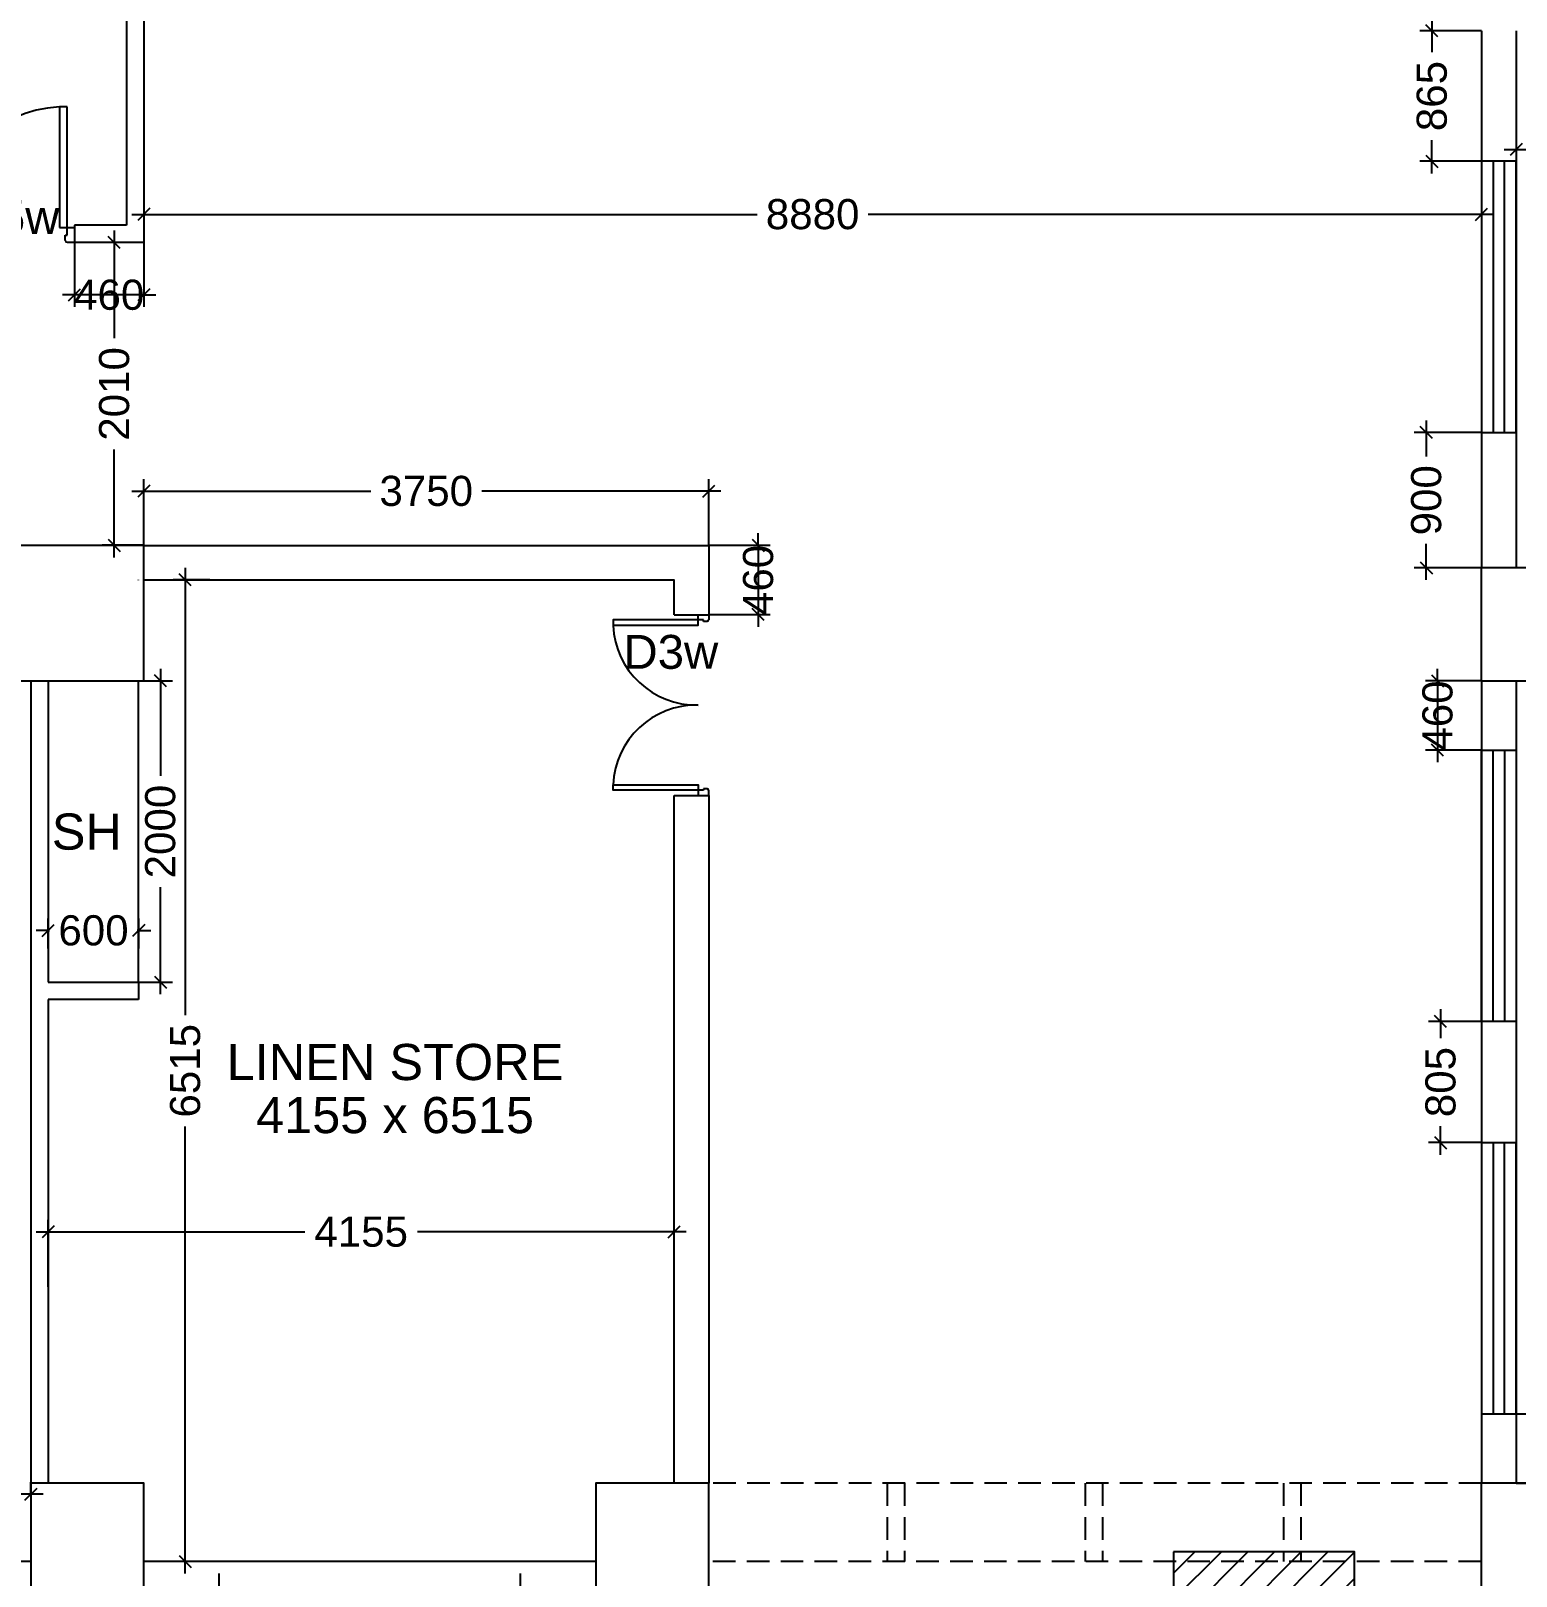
# Model space of a CAD drawing. Extents: x 6345096 to 6738923, y -6490958 to -6305885.
# Drawn here: x 6538289 to 6548149, y -6351022 to -6340765 of the extents above; entities that cross this region are included whole.
import ezdxf
from ezdxf.enums import TextEntityAlignment as Align

# ---------------------------------------------------------------- set-up
doc = ezdxf.new("R2010")
doc.units = 0
doc.header["$LTSCALE"] = 600
doc.header["$MEASUREMENT"] = 0
doc.header["$PDMODE"] = 35
doc.linetypes.add('HIDDEN', pattern=[0.375, 0.25, -0.125])
doc.layers.get('0').update_dxf_attribs({"linetype": 'CONTINUOUS'})
doc.layers.get('Defpoints').update_dxf_attribs({"linetype": 'CONTINUOUS'})
for name, color, linetype in [('DIM WARKING', 8, 'CONTINUOUS'), ('DOOR', 32, 'CONTINUOUS'), ('FURN', 32, 'CONTINUOUS'), ('HS', 251, 'CONTINUOUS'), ('joinery', 7, 'CONTINUOUS'), ('LA-column', 3, 'CONTINUOUS'), ('Room Dim', 1, 'CONTINUOUS'), ('Shleves', 7, 'CONTINUOUS'), ('TEXT', 6, 'CONTINUOUS'), ('Walls', 7, 'CONTINUOUS'), ('WIN', 151, 'CONTINUOUS'), ('Working Dim', 5, 'CONTINUOUS')]:
    doc.layers.add(name, color=color, linetype=linetype)
doc.styles.add('ari', font='arial.ttf')
doc.styles.add('ARIAL', font='arial.ttf')
doc.dimstyles.new('int. dim', dxfattribs={"dimtxt": 200, "dimasz": 80, "dimexe": 80, "dimexo": 0, "dimgap": 70, "dimtad": 0, "dimdec": 0, "dimzin": 12, "dimdsep": 46, "dimtxsty": 'ari', "dimblk": 'OBLIQUE', "dimcen": 2, "dimdle": 80, "dimclrd": 256, "dimclre": 256, "dimclrt": 6, "dimadec": 0, "dimazin": 0, "dimtfac": 1, "dimtdec": 0, "dimtix": 1, "dimtmove": 2, "dimatfit": 3, "dimfxl": 1, "dimtolj": 1, "dimtzin": 0, "dimlwd": -1, "dimlwe": -1, "dimarcsym": 0})

# ---------------------------------------------------------------- blocks, each defined once
blk = doc.blocks.new('_Oblique')
at = {"color": 0, "linetype": 'ByBlock', "lineweight": -2}
blk.add_line((-0.5, -0.5), (0.5, 0.5), dxfattribs=at)
blk = doc.blocks.new('*D471')
at = {"layer": 'Defpoints', "color": 0, "transparency": 16777216}
for p in [(6547919, -6340765, 5), (6547590, -6341631), (6547919, -6341631, 5)]:
    blk.add_point(p, dxfattribs=at)
at = {"layer": 'Working Dim', "transparency": 16777216}
for p, q in [((6547590, -6340685), (6547590, -6340906)), ((6547919, -6340765), (6547510, -6340765)), ((6547590, -6341711), (6547590, -6341490)), ((6547919, -6341631), (6547510, -6341631))]:
    blk.add_line(p, q, dxfattribs=at)
at = {"layer": 'Working Dim', "transparency": 16777216, "xscale": 80, "yscale": 80, "zscale": 80}
for p, rotation in [((6547590, -6340765), 90), ((6547590, -6341631), 270)]:
    blk.add_blockref('_Oblique', p, dxfattribs=dict(at, rotation=rotation))
at = {"layer": 'Working Dim', "color": 6, "transparency": 16777216, "insert": (6547590, -6341198), "char_height": 200, "attachment_point": 5, "rotation": 90, "style": 'ari'}
blk.add_mtext('\\A1;865', dxfattribs=at)
blk = doc.blocks.new('*D472')
at = {"layer": 'Defpoints', "color": 0, "transparency": 16777216}
for p in [(6547553, -6343431), (6547919, -6343431, 5), (6547919, -6344330, 5)]:
    blk.add_point(p, dxfattribs=at)
at = {"layer": 'Working Dim', "transparency": 16777216}
for p, q in [((6547553, -6343351), (6547553, -6343590)), ((6547919, -6343431), (6547473, -6343431)), ((6547553, -6344410), (6547553, -6344171)), ((6547919, -6344330), (6547473, -6344330))]:
    blk.add_line(p, q, dxfattribs=at)
at = {"layer": 'Working Dim', "transparency": 16777216, "xscale": 80, "yscale": 80, "zscale": 80}
for p, rotation in [((6547553, -6343431), 90), ((6547553, -6344330), 270)]:
    blk.add_blockref('_Oblique', p, dxfattribs=dict(at, rotation=rotation))
at = {"layer": 'Working Dim', "color": 6, "transparency": 16777216, "insert": (6547553, -6343881), "char_height": 200, "attachment_point": 5, "rotation": 90, "style": 'ari'}
blk.add_mtext('\\A1;900', dxfattribs=at)
blk = doc.blocks.new('*D473')
at = {"layer": 'Defpoints', "color": 0, "transparency": 16777216}
for p in [(6547919, -6345080, 5), (6547628, -6345540), (6547919, -6345540, 5)]:
    blk.add_point(p, dxfattribs=at)
at = {"layer": 'Working Dim', "transparency": 16777216}
for p, q in [((6547628, -6345080), (6547628, -6345000)), ((6547919, -6345080), (6547548, -6345080)), ((6547628, -6345080), (6547628, -6345540)), ((6547919, -6345540), (6547548, -6345540)), ((6547628, -6345540), (6547628, -6345620))]:
    blk.add_line(p, q, dxfattribs=at)
at = {"layer": 'Working Dim', "transparency": 16777216, "xscale": 80, "yscale": 80, "zscale": 80}
for p, rotation in [((6547628, -6345080), 270), ((6547628, -6345540), 90)]:
    blk.add_blockref('_Oblique', p, dxfattribs=dict(at, rotation=rotation))
at = {"layer": 'Working Dim', "color": 6, "transparency": 16777216, "insert": (6547628, -6345310), "char_height": 200, "attachment_point": 5, "rotation": 90, "style": 'ari'}
blk.add_mtext('\\A1;460', dxfattribs=at)
blk = doc.blocks.new('*D474')
at = {"layer": 'Defpoints', "color": 0, "transparency": 16777216}
for p in [(6547919, -6347340), (6547648, -6348145), (6547919, -6348145, 5)]:
    blk.add_point(p, dxfattribs=at)
at = {"layer": 'Working Dim', "transparency": 16777216}
for p, q in [((6547648, -6347260), (6547648, -6347451)), ((6547919, -6347340), (6547568, -6347340)), ((6547648, -6348225), (6547648, -6348035)), ((6547919, -6348145), (6547568, -6348145))]:
    blk.add_line(p, q, dxfattribs=at)
at = {"layer": 'Working Dim', "transparency": 16777216, "xscale": 80, "yscale": 80, "zscale": 80}
for p, rotation in [((6547648, -6347340), 90), ((6547648, -6348145), 270)]:
    blk.add_blockref('_Oblique', p, dxfattribs=dict(at, rotation=rotation))
at = {"layer": 'Working Dim', "color": 6, "transparency": 16777216, "insert": (6547648, -6347743), "char_height": 200, "attachment_point": 5, "rotation": 90, "style": 'ari'}
blk.add_mtext('\\A1;805', dxfattribs=at)
blk = doc.blocks.new('*D2009')
at = {"layer": 'Defpoints', "color": 0, "transparency": 16777216}
for p in [(6548149, -6341460), (6560179, -6341460, 5), (6560179, -6341553)]:
    blk.add_point(p, dxfattribs=at)
at = {"layer": 'Working Dim', "transparency": 16777216}
for p, q in [((6548149, -6341460), (6548149, -6341633)), ((6560179, -6341460), (6560179, -6341633)), ((6548069, -6341553), (6553727, -6341553)), ((6560259, -6341553), (6554600, -6341553))]:
    blk.add_line(p, q, dxfattribs=at)
at = {"layer": 'Working Dim', "transparency": 16777216, "xscale": 80, "yscale": 80, "zscale": 80, "rotation": 180}
blk.add_blockref('_Oblique', (6548149, -6341553), dxfattribs=at)
at = {"layer": 'Working Dim', "transparency": 16777216, "xscale": 80, "yscale": 80, "zscale": 80}
blk.add_blockref('_Oblique', (6560179, -6341553), dxfattribs=at)
at = {"layer": 'Working Dim', "color": 6, "transparency": 16777216, "insert": (6554164, -6341553), "char_height": 200, "attachment_point": 5, "style": 'ari'}
blk.add_mtext('\\A1;12030', dxfattribs=at)
blk = doc.blocks.new('1000')
at = {"layer": 'DOOR'}
for p, q in [((0, -100), (0, 0)), ((0, 0), (50, 0)), ((50, -100), (0, -100)), ((50, 0), (50, -2)), ((63, -49), (50, -49)), ((50, -49), (50, -100)), ((50, -100), (50, -901)), ((100, -100), (50, -100)), ((63, -13), (61, -13)), ((63, -13), (63, -49)), ((100, -901), (100, -100)), ((837, -13), (837, -49)), ((837, -13), (839, -13)), ((837, -49), (850, -49)), ((850, 0), (850, -2)), ((900, 0), (850, 0)), ((850, -49), (850, -100)), ((850, -100), (900, -100)), ((900, -100), (900, 0)), ((50, -901), (100, -901))]:
    blk.add_line(p, q, dxfattribs=at)
for centre, major_axis, start_param, end_param in [((50, -13), (-7.95, 7.95), 3.926991, 5.497787), ((850, -13), (7.95, 7.95), 0.785398, 2.356194)]:
    blk.add_ellipse(centre, major_axis=major_axis, ratio=1, start_param=start_param, end_param=end_param, dxfattribs=at)
at = {"layer": 'DOOR', "color": 145}
blk.add_ellipse((64, -115), major_axis=(-520, 590), ratio=1, start_param=2.464943, end_param=4.009476, dxfattribs=at)
blk = doc.blocks.new('Z$W@#10897')
at = {"layer": 'DOOR'}
for p, q in [((44, 88), (0, 88)), ((0, 88), (0, 0)), ((0, 0), (44, 0)), ((44, 44), (44, 88)), ((56, 44), (44, 44)), ((44, 0), (44, 2)), ((56, 12), (54, 12)), ((56, 12), (56, 44)), ((1444, 12), (1444, 44)), ((1444, 44), (1456, 44)), ((1444, 12), (1446, 12)), ((1456, 44), (1456, 88)), ((1456, 88), (1500, 88)), ((1456, 0), (1456, 2)), ((1500, 0), (1456, 0)), ((1500, 88), (1500, 0))]:
    blk.add_line(p, q, dxfattribs=at)
for points in [[(88, 794), (88, 88), (44, 88), (44, 794)], [(1412, 794), (1412, 88), (1456, 88), (1456, 794)]]:
    blk.add_lwpolyline(points, close=True, dxfattribs=at)
at = {"layer": 'DOOR', "color": 145}
for centre, start, end in [((57, 102), 358.8871, 87.3823), ((1443, 102), 92.6177, 181.1129)]:
    blk.add_arc(centre, 693, start, end, dxfattribs=at)
at = {"layer": 'DOOR'}
for centre, start, end in [((44, 12), 270, 0), ((1456, 12), 180, 270)]:
    blk.add_arc(centre, 9.92, start, end, dxfattribs=at)
blk = doc.blocks.new('*D2134')
at = {"layer": 'Defpoints', "color": 0, "transparency": 16777216}
for p in [(6542559, -6348737), (6538405, -6349102, 8), (6542559, -6349102)]:
    blk.add_point(p, dxfattribs=at)
at = {"layer": 'Working Dim', "transparency": 16777216}
for p, q in [((6538325, -6348737), (6540109, -6348737)), ((6538405, -6349102), (6538405, -6348657)), ((6542639, -6348737), (6540855, -6348737)), ((6542559, -6349102), (6542559, -6348657))]:
    blk.add_line(p, q, dxfattribs=at)
at = {"layer": 'Working Dim', "transparency": 16777216, "xscale": 80, "yscale": 80, "zscale": 80, "rotation": 180}
blk.add_blockref('_Oblique', (6538405, -6348737), dxfattribs=at)
at = {"layer": 'Working Dim', "transparency": 16777216, "xscale": 80, "yscale": 80, "zscale": 80}
blk.add_blockref('_Oblique', (6542559, -6348737), dxfattribs=at)
at = {"layer": 'Working Dim', "color": 6, "transparency": 16777216, "insert": (6540482, -6348737), "char_height": 200, "attachment_point": 5, "style": 'ari'}
blk.add_mtext('\\A1;4155', dxfattribs=at)
blk = doc.blocks.new('*D2135')
at = {"layer": 'Defpoints', "color": 0, "transparency": 16777216}
for p in [(6539477, -6344410), (6539314, -6350925), (6539477, -6350925)]:
    blk.add_point(p, dxfattribs=at)
at = {"layer": 'Working Dim', "transparency": 16777216}
for p, q in [((6539314, -6344330), (6539314, -6347298)), ((6539477, -6344410), (6539234, -6344410)), ((6539314, -6351005), (6539314, -6348038)), ((6539477, -6350925), (6539234, -6350925))]:
    blk.add_line(p, q, dxfattribs=at)
at = {"layer": 'Working Dim', "transparency": 16777216, "xscale": 80, "yscale": 80, "zscale": 80}
for p, rotation in [((6539314, -6344410), 90), ((6539314, -6350925), 270)]:
    blk.add_blockref('_Oblique', p, dxfattribs=dict(at, rotation=rotation))
at = {"layer": 'Working Dim', "color": 6, "transparency": 16777216, "insert": (6539314, -6347668), "char_height": 200, "attachment_point": 5, "rotation": 90, "style": 'ari'}
blk.add_mtext('\\A1;6515', dxfattribs=at)
blk = doc.blocks.new('*D2136')
at = {"layer": 'Defpoints', "color": 0, "transparency": 16777216}
for p in [(6539005, -6345080, 4), (6539005, -6347080), (6539149, -6347080)]:
    blk.add_point(p, dxfattribs=at)
at = {"layer": 'Working Dim', "transparency": 16777216}
for p, q in [((6539149, -6345000), (6539149, -6345710)), ((6539005, -6345080), (6539229, -6345080)), ((6539149, -6347160), (6539149, -6346450)), ((6539005, -6347080), (6539229, -6347080))]:
    blk.add_line(p, q, dxfattribs=at)
at = {"layer": 'Working Dim', "transparency": 16777216, "xscale": 80, "yscale": 80, "zscale": 80}
for p, rotation in [((6539149, -6345080), 90), ((6539149, -6347080), 270)]:
    blk.add_blockref('_Oblique', p, dxfattribs=dict(at, rotation=rotation))
at = {"layer": 'Working Dim', "color": 6, "transparency": 16777216, "insert": (6539149, -6346080), "char_height": 200, "attachment_point": 5, "rotation": 90, "style": 'ari'}
blk.add_mtext('\\A1;2000', dxfattribs=at)
blk = doc.blocks.new('*D2137')
at = {"layer": 'Defpoints', "color": 0, "transparency": 16777216}
for p in [(6538405, -6346737), (6538405, -6346856, 8), (6539005, -6346856, 18)]:
    blk.add_point(p, dxfattribs=at)
at = {"layer": 'Working Dim', "transparency": 16777216}
for p, q in [((6538405, -6346856), (6538405, -6346657)), ((6539005, -6346856), (6539005, -6346657)), ((6538405, -6346737), (6538325, -6346737)), ((6538405, -6346737), (6538413, -6346737)), ((6539005, -6346737), (6538996, -6346737)), ((6539005, -6346737), (6539085, -6346737))]:
    blk.add_line(p, q, dxfattribs=at)
at = {"layer": 'Working Dim', "transparency": 16777216, "xscale": 80, "yscale": 80, "zscale": 80}
blk.add_blockref('_Oblique', (6538405, -6346737), dxfattribs=at)
at = {"layer": 'Working Dim', "transparency": 16777216, "xscale": 80, "yscale": 80, "zscale": 80, "rotation": 180}
blk.add_blockref('_Oblique', (6539005, -6346737), dxfattribs=at)
at = {"layer": 'Working Dim', "color": 6, "transparency": 16777216, "insert": (6538705, -6346737), "char_height": 200, "attachment_point": 5, "style": 'ari'}
blk.add_mtext('\\A1;600', dxfattribs=at)
blk = doc.blocks.new('*D2140')
at = {"layer": 'Defpoints', "color": 0, "transparency": 16777216}
for p in [(6539039, -6342170), (6538843, -6344180), (6539039, -6344180, 8)]:
    blk.add_point(p, dxfattribs=at)
at = {"layer": 'Working Dim', "transparency": 16777216}
for p, q in [((6539039, -6342170), (6538763, -6342170)), ((6538843, -6342090), (6538843, -6342805)), ((6538843, -6344260), (6538843, -6343545)), ((6539039, -6344180), (6538763, -6344180))]:
    blk.add_line(p, q, dxfattribs=at)
at = {"layer": 'Working Dim', "transparency": 16777216, "xscale": 80, "yscale": 80, "zscale": 80}
for p, rotation in [((6538843, -6342170), 90), ((6538843, -6344180), 270)]:
    blk.add_blockref('_Oblique', p, dxfattribs=dict(at, rotation=rotation))
at = {"layer": 'Working Dim', "color": 6, "transparency": 16777216, "insert": (6538843, -6343175), "char_height": 200, "attachment_point": 5, "rotation": 90, "style": 'ari'}
blk.add_mtext('\\A1;2010', dxfattribs=at)
blk = doc.blocks.new('*D2146')
at = {"layer": 'Defpoints', "color": 0, "transparency": 16777216}
for p in [(6548149, -6349945, 5), (6548149, -6350405), (6548490, -6350405)]:
    blk.add_point(p, dxfattribs=at)
at = {"layer": 'Working Dim', "transparency": 16777216}
for p, q in [((6548490, -6349945), (6548490, -6349865)), ((6548149, -6349945), (6548570, -6349945)), ((6548490, -6349945), (6548490, -6350405)), ((6548149, -6350405), (6548570, -6350405)), ((6548490, -6350405), (6548490, -6350485))]:
    blk.add_line(p, q, dxfattribs=at)
at = {"layer": 'Working Dim', "transparency": 16777216, "xscale": 80, "yscale": 80, "zscale": 80}
for p, rotation in [((6548490, -6349945), 270), ((6548490, -6350405), 90)]:
    blk.add_blockref('_Oblique', p, dxfattribs=dict(at, rotation=rotation))
at = {"layer": 'Working Dim', "color": 6, "transparency": 16777216, "insert": (6548490, -6350175), "char_height": 200, "attachment_point": 5, "rotation": 90, "style": 'ari'}
blk.add_mtext('\\A1;460', dxfattribs=at)
blk = doc.blocks.new('A$C2CD672AE')
at = {"layer": 'Walls', "color": 8, "linetype": 'HIDDEN'}
for p, q in [((17599.6, 115658.5), (17599.6, 112093.5)), ((17829.6, 115658.5), (17829.6, 112093.5)), ((17599.6, 111343.5), (17599.6, 106018.5)), ((17829.6, 111343.5), (17829.6, 106018.5)), ((17599.6, 106018.5, 2.1), (12470, 106018.4)), ((13654.6, 106018.4), (13654.6, 105498.4)), ((13769.6, 106018.4), (13769.6, 105498.4)), ((14969.6, 106018.4), (14969.6, 105498.4)), ((15084.6, 106018.4), (15084.6, 105498.4)), ((16284.6, 106018.4), (16284.6, 105498.4)), ((16399.6, 106018.4), (16399.6, 105498.4)), ((9220, 105498.4), (8720.1, 105498.4)), ((9220, 105268.4), (9220, 105498.4)), ((11720.1, 105498.4), (11220.1, 105498.4)), ((11220.1, 105268.4), (11220.1, 105498.4)), ((17597.6, 105498.4), (12470, 105498.4))]:
    blk.add_line(p, q, dxfattribs=at)
at = {"layer": 'Walls', "color": 8, "linetype": 'HIDDEN', "flags": 128}
for points in [[(9220, 105498.4), (8720.1, 105498.4)], [(11720.1, 105498.4), (11220.1, 105498.4)]]:
    blk.add_lwpolyline(points, dxfattribs=at)
blk = doc.blocks.new('*D2482')
at = {"layer": 'Defpoints', "color": 0, "transparency": 16777216}
for p in [(6542789, -6343820), (6539039, -6344180), (6542789, -6344180, 8)]:
    blk.add_point(p, dxfattribs=at)
at = {"layer": 'Working Dim', "transparency": 16777216}
for p, q in [((6538959, -6343820), (6540546, -6343820)), ((6539039, -6344180), (6539039, -6343740)), ((6542869, -6343820), (6541283, -6343820)), ((6542789, -6344180), (6542789, -6343740))]:
    blk.add_line(p, q, dxfattribs=at)
at = {"layer": 'Working Dim', "transparency": 16777216, "xscale": 80, "yscale": 80, "zscale": 80, "rotation": 180}
blk.add_blockref('_Oblique', (6539039, -6343820), dxfattribs=at)
at = {"layer": 'Working Dim', "transparency": 16777216, "xscale": 80, "yscale": 80, "zscale": 80}
blk.add_blockref('_Oblique', (6542789, -6343820), dxfattribs=at)
at = {"layer": 'Working Dim', "color": 6, "transparency": 16777216, "insert": (6540914, -6343820), "char_height": 200, "attachment_point": 5, "style": 'ari'}
blk.add_mtext('\\A1;3750', dxfattribs=at)
blk = doc.blocks.new('*D2483')
at = {"layer": 'Defpoints', "color": 0, "transparency": 16777216}
for p in [(6542789, -6344180), (6542789, -6344640, 8), (6543118, -6344640)]:
    blk.add_point(p, dxfattribs=at)
at = {"layer": 'Working Dim', "transparency": 16777216}
for p, q in [((6543118, -6344180), (6543118, -6344100)), ((6542789, -6344180), (6543198, -6344180)), ((6543118, -6344180), (6543118, -6344640)), ((6542789, -6344640), (6543198, -6344640)), ((6543118, -6344640), (6543118, -6344720))]:
    blk.add_line(p, q, dxfattribs=at)
at = {"layer": 'Working Dim', "transparency": 16777216, "xscale": 80, "yscale": 80, "zscale": 80}
for p, rotation in [((6543118, -6344180), 270), ((6543118, -6344640), 90)]:
    blk.add_blockref('_Oblique', p, dxfattribs=dict(at, rotation=rotation))
at = {"layer": 'Working Dim', "color": 6, "transparency": 16777216, "insert": (6543118, -6344410), "char_height": 200, "attachment_point": 5, "rotation": 90, "style": 'ari'}
blk.add_mtext('\\A1;460', dxfattribs=at)
blk = doc.blocks.new('*D2484')
at = {"layer": 'Defpoints', "color": 0, "transparency": 16777216}
for p in [(6536640, -6350479), (6538290, -6350479, 8), (6538290, -6350479)]:
    blk.add_point(p, dxfattribs=at)
at = {"layer": 'Working Dim', "transparency": 16777216}
for p, q in [((6536560, -6350479), (6537106, -6350479)), ((6536640, -6350479), (6536640, -6350399)), ((6538370, -6350479), (6537823, -6350479)), ((6538290, -6350479), (6538290, -6350399))]:
    blk.add_line(p, q, dxfattribs=at)
at = {"layer": 'Working Dim', "transparency": 16777216, "xscale": 80, "yscale": 80, "zscale": 80, "rotation": 180}
blk.add_blockref('_Oblique', (6536640, -6350479), dxfattribs=at)
at = {"layer": 'Working Dim', "transparency": 16777216, "xscale": 80, "yscale": 80, "zscale": 80}
blk.add_blockref('_Oblique', (6538290, -6350479), dxfattribs=at)
at = {"layer": 'Working Dim', "color": 6, "transparency": 16777216, "insert": (6537465, -6350479), "char_height": 200, "attachment_point": 5, "style": 'ari'}
blk.add_mtext('\\A1;1650', dxfattribs=at)
blk = doc.blocks.new('*D2490')
at = {"layer": 'Defpoints', "color": 0, "transparency": 16777216}
for p in [(6538579, -6342170), (6539039, -6342170), (6538579, -6342518)]:
    blk.add_point(p, dxfattribs=at)
at = {"layer": 'Working Dim', "transparency": 16777216}
for p, q in [((6538579, -6342170), (6538579, -6342598)), ((6539039, -6342170), (6539039, -6342598)), ((6538579, -6342518), (6538499, -6342518)), ((6539039, -6342518), (6538579, -6342518)), ((6539039, -6342518), (6539119, -6342518))]:
    blk.add_line(p, q, dxfattribs=at)
at = {"layer": 'Working Dim', "transparency": 16777216, "xscale": 80, "yscale": 80, "zscale": 80}
blk.add_blockref('_Oblique', (6538579, -6342518), dxfattribs=at)
at = {"layer": 'Working Dim', "transparency": 16777216, "xscale": 80, "yscale": 80, "zscale": 80, "rotation": 180}
blk.add_blockref('_Oblique', (6539039, -6342518), dxfattribs=at)
at = {"layer": 'Working Dim', "color": 6, "transparency": 16777216, "insert": (6538809, -6342518), "char_height": 200, "attachment_point": 5, "style": 'ari'}
blk.add_mtext('\\A1;460', dxfattribs=at)
blk = doc.blocks.new('*D2493')
at = {"layer": 'Defpoints', "color": 0, "transparency": 16777216}
for p in [(6539039, -6341644), (6547919, -6341644, 5), (6547919, -6341983)]:
    blk.add_point(p, dxfattribs=at)
at = {"layer": 'Working Dim', "transparency": 16777216}
for p, q in [((6539039, -6341644), (6539039, -6342063)), ((6547919, -6341644), (6547919, -6342063)), ((6538959, -6341983), (6543111, -6341983)), ((6547999, -6341983), (6543848, -6341983))]:
    blk.add_line(p, q, dxfattribs=at)
at = {"layer": 'Working Dim', "transparency": 16777216, "xscale": 80, "yscale": 80, "zscale": 80, "rotation": 180}
blk.add_blockref('_Oblique', (6539039, -6341983), dxfattribs=at)
at = {"layer": 'Working Dim', "transparency": 16777216, "xscale": 80, "yscale": 80, "zscale": 80}
blk.add_blockref('_Oblique', (6547919, -6341983), dxfattribs=at)
at = {"layer": 'Working Dim', "color": 6, "transparency": 16777216, "insert": (6543479, -6341983), "char_height": 200, "attachment_point": 5, "style": 'ari'}
blk.add_mtext('\\A1;8880', dxfattribs=at)

msp = doc.modelspace()

# ---------------------------------------------------------------- hatches: boundary and pattern name
at = {"layer": 'DIM WARKING'}
h = msp.add_hatch(dxfattribs=at)
h.set_pattern_fill('ANSI31', color=8, scale=1000, angle=450, style=0)
h.set_pattern_definition([(225, (5385399.2, -2867377.58), (-88.3883476, 88.3883476), [])])
h.paths.add_polyline_path([(6545875.703, -6352961.914), (6545875.703, -6350861.914), (6547075.703, -6350861.914), (6547075.703, -6352961.914)])
h.paths.add_polyline_path([(6546754.959, -6351521.546), (6546754.959, -6352319.283), (6546365.366, -6352319.283), (6546365.366, -6351521.546)], flags=24)
h.paths.add_polyline_path([(6546441.097, -6350851.817), (6546441.097, -6352989.012), (6545995.848, -6352989.012), (6545995.848, -6350851.817)], flags=9)

# ---------------------------------------------------------------- linework, layer by layer
at = {"layer": 'DIM WARKING', "color": 7}
msp.add_lwpolyline([(6545875.703, -6350861.914), (6545875.703, -6352961.914), (6547075.703, -6352961.914), (6547075.703, -6350861.914)], close=True, dxfattribs=at)
at = {"layer": 'FURN', "linetype": 'Continuous'}
for p, q in [((6539004.524, -6344410.366, 18.005), (6539004.524, -6344410.191, 18.005)), ((6539004.524, -6347080.17, 18.005), (6539004.524, -6345080.366, 18.005))]:
    msp.add_line(p, q, dxfattribs=at)
at = {"layer": 'LA-column', "color": 2}
for points, elevation in [([(6538139.524, -6345080.366), (6539039.524, -6345080.366), (6539039.524, -6344180.366), (6538139.524, -6344180.366)], 7.743), ([(6538289.524, -6351155.366), (6539039.524, -6351155.366), (6539039.524, -6350405.366), (6538289.524, -6350405.366)], 7.743), ([(6547916.936, -6351155.366), (6548666.936, -6351155.366), (6548666.936, -6350405.366), (6547916.936, -6350405.366)], 2.092)]:
    msp.add_lwpolyline(points, close=True, dxfattribs=dict(at, elevation=elevation))
for points in [[(6547917.027, -6345080.409), (6548667.027, -6345080.409), (6548667.027, -6344330.409), (6547917.027, -6344330.409)], [(6542039.388, -6351155.366), (6542789.388, -6351155.366), (6542789.388, -6350405.366), (6542039.388, -6350405.366)]]:
    msp.add_lwpolyline(points, close=True, dxfattribs=at)
at = {"layer": 'Shleves', "linetype": 'Continuous'}
msp.add_line((6539004.524, -6344410.366, 12.874), (6539004.524, -6344410.191, 12.874), dxfattribs=at)
at = {"layer": 'Walls'}
for p, q in [((6547918.936, -6340765.387), (6547918.936, -6344330.431)), ((6548148.936, -6340765.387), (6548148.936, -6344330.431)), ((6538579.388, -6342055.374), (6538579.388, -6342170.374)), ((6539039.524, -6344180.366, 7.743), (6542789.389, -6344180.366, 7.743)), ((6542559.388, -6344640.366, 7.743), (6542789.389, -6344640.366, 5642.231)), ((6538289.524, -6345080.366, 7.743), (6538289.524, -6350405.365, 7.743)), ((6547918.936, -6345080.414), (6547918.936, -6350405.387)), ((6548148.936, -6345080.414), (6548148.936, -6350405.387)), ((6542559.388, -6345840.366, -5069.856), (6542789.389, -6345840.366, 564.632)), ((6538404.524, -6347080.17, 7.743), (6539004.524, -6347080.17, 7.743)), ((6539004.524, -6347080.17, 7.743), (6539004.524, -6347195.17, 7.743)), ((6539004.524, -6347195.17, 7.743), (6538404.524, -6347195.17, 7.743)), ((6538289.524, -6350925.539), (6532649.389, -6350925.479)), ((6542039.388, -6350925.484), (6539039.524, -6350925.484))]:
    msp.add_line(p, q, dxfattribs=at)
at = {"layer": 'Walls', "linetype": 'Continuous'}
for p, q in [((6542789.389, -6344180.366, 7.743), (6542789.389, -6344640.366, 7.743)), ((6542789.389, -6345840.366, -5069.856), (6542789.388, -6350405.366))]:
    msp.add_line(p, q, dxfattribs=at)
at = {"layer": 'Walls'}
for points in [[(6539039.388, -6337765.366), (6539039.388, -6342170.374)], [(6538924.388, -6338180.365), (6538924.388, -6342055.374)], [(6538924.388, -6342055.374), (6538579.388, -6342055.374)], [(6539039.388, -6342170.374), (6538579.388, -6342170.374)]]:
    msp.add_lwpolyline(points, dxfattribs=at)
at = {"layer": 'Walls', "linetype": 'Continuous', "elevation": 7.743}
for points in [[(6542559.388, -6344640.366), (6542559.388, -6344410.366), (6539039.524, -6344410.366)], [(6538404.524, -6345080.366), (6538404.524, -6347080.17)], [(6538404.524, -6347195.17), (6538404.524, -6350405.365)]]:
    msp.add_lwpolyline(points, dxfattribs=at)
at = {"layer": 'Walls', "linetype": 'Continuous'}
msp.add_lwpolyline([(6542559.388, -6350405.366), (6542559.388, -6345840.366)], dxfattribs=at)
at = {"layer": 'Walls', "flags": 128}
msp.add_lwpolyline([(6542039.388, -6350925.484), (6539039.524, -6350925.484)], dxfattribs=at)
at = {"layer": 'WIN', "linetype": 'Continuous', "elevation": 5.131}
for points in [[(6548148.936, -6341630.851), (6547918.936, -6341630.851), (6547918.936, -6343430.851), (6548148.936, -6343430.851)], [(6548071.936, -6341630.851), (6547995.936, -6341630.851), (6547995.936, -6343430.851), (6548071.936, -6343430.851)], [(6548148.936, -6347340.448), (6547918.936, -6347340.448), (6547918.936, -6345540.448), (6548148.936, -6345540.448)], [(6548071.936, -6347340.448), (6547995.936, -6347340.448), (6547995.936, -6345540.448), (6548071.936, -6345540.448)], [(6548148.936, -6348145.387), (6547918.936, -6348145.387), (6547918.936, -6349945.387), (6548148.936, -6349945.387)], [(6548071.936, -6348145.387), (6547995.936, -6348145.387), (6547995.936, -6349945.387), (6548071.936, -6349945.387)]]:
    msp.add_lwpolyline(points, close=True, dxfattribs=at)

# ---------------------------------------------------------------- block references
at = {"layer": 'DOOR', "linetype": 'Continuous', "rotation": 180.0000128066047}
msp.add_blockref('1000', (6538579.388, -6342170.374), dxfattribs=at)
at = {"layer": 'DOOR', "xscale": 0.7999999783933163, "yscale": 0.7999999783933163, "zscale": 0.7999999783933163, "rotation": 90}
msp.add_blockref('Z$W@#10897', (6542789.389, -6345840.366, 7.743), dxfattribs=at)
at = {"layer": 'HS'}
msp.add_blockref('A$C2CD672AE', (6530319.294, -6456423.902, 8.17), dxfattribs=at)

# ---------------------------------------------------------------- texts
at = {"layer": 'joinery', "style": 'ari'}
for s, p in [('D5w', (6538164.387, -6342113.102, 25.272)), ('D3w', (6542537.846, -6344999.833, -25734.799))]:
    msp.add_text(s, height=225, dxfattribs=at).set_placement(p, align=Align.CENTER)
at = {"layer": 'Room Dim', "style": 'ari'}
msp.add_text('4155 x 6515', height=240, dxfattribs=at).set_placement((6540706.624, -6348082.02, -25737.41), align=Align.CENTER)
at = {"layer": 'Shleves', "color": 10, "style": 'ARIAL'}
msp.add_text('SH', height=240, dxfattribs=at).set_placement((6538428.026, -6346200.224, 2.612))
at = {"layer": 'TEXT', "color": 7, "style": 'ari'}
msp.add_text('LINEN STORE', height=240, dxfattribs=at).set_placement((6540706.624, -6347729.757, -25737.41), align=Align.CENTER)

# ---------------------------------------------------------------- dimensions: what is measured, and where the dimension line sits
at = {"layer": 'Working Dim', "color": 6}
for base, p1, p2, picture, middle in [((6547590.32, -6341630.851), (6547918.936, -6340765.387, 5.131), (6547918.936, -6341630.851, 5.131), '*D471', (6547590.32, -6341198.119)), ((6538843.022, -6344180.366), (6539039.388, -6342170.374), (6539039.388, -6344180.366, 7.743), '*D2140', (6538843.022, -6343175.37)), ((6547553.4, -6343430.851), (6547918.936, -6344330.431, 5.131), (6547918.936, -6343430.851, 5.131), '*D472', (6547553.4, -6343880.641)), ((6539314.146, -6350925.484), (6539477.426, -6344410.366), (6539477.426, -6350925.484), '*D2135', (6539314.146, -6347667.925)), ((6539148.869, -6347080.17, 7.743), (6539004.524, -6345080.366, 11.275), (6539004.524, -6347080.17, 7.743), '*D2136', (6539148.869, -6346080.268, 7.743)), ((6547627.969, -6345540.448), (6547918.936, -6345080.414, 5.131), (6547918.936, -6345540.448, 5.131), '*D473', (6547627.969, -6345310.431)), ((6547648.45, -6348145.387), (6547918.936, -6347340.448), (6547918.936, -6348145.387, 5.131), '*D474', (6547648.45, -6347742.918)), ((6548490.329, -6350405.387), (6548148.936, -6349945.387, 5.131), (6548148.936, -6350405.387), '*D2146', (6548490.329, -6350175.387))]:
    dim = msp.add_linear_dim(base=base, p1=p1, p2=p2, angle=90, dimstyle='int. dim', override={"dimtxt": 200, "dimarcsym": 1}, dxfattribs=at)
    dim.commit()
    dim.dimension.update_dxf_attribs({"geometry": picture, "text_midpoint": middle})
for base, p1, p2, picture, middle in [((6560178.525, -6341552.783), (6548148.936, -6341459.888), (6560178.525, -6341459.89, 4.592), '*D2009', (6554163.731, -6341552.783)), ((6538404.524, -6346736.693), (6539004.524, -6346855.886, 18.005), (6538404.524, -6346855.886, 7.743), '*D2137', (6538704.524, -6346736.693)), ((6542559.388, -6348736.674), (6538404.524, -6349102.151, 7.743), (6542559.388, -6349102.151), '*D2134', (6540481.956, -6348736.674))]:
    dim = msp.add_linear_dim(base=base, p1=p1, p2=p2, dimstyle='int. dim', override={"dimtxt": 200, "dimarcsym": 1}, dxfattribs=at)
    dim.commit()
    dim.dimension.update_dxf_attribs({"geometry": picture, "text_midpoint": middle})
at = {"layer": 'Working Dim'}
for base, p1, p2, picture, middle in [((6547918.936, -6341983.236), (6539039.388, -6341643.822), (6547918.936, -6341643.822, 5.131), '*D2493', (6543479.162, -6341983.236)), ((6538579.387, -6342517.929), (6539039.388, -6342170.374), (6538579.387, -6342170.374), '*D2490', (6538809.388, -6342517.929)), ((6542789.389, -6343820.23), (6539039.388, -6344180.366), (6542789.389, -6344180.366, 7.743), '*D2482', (6540914.389, -6343820.23)), ((6538289.524, -6350479.064), (6536639.524, -6350479.064), (6538289.524, -6350479.064, 7.743), '*D2484', (6537464.524, -6350479.064))]:
    dim = msp.add_linear_dim(base=base, p1=p1, p2=p2, dimstyle='int. dim', dxfattribs=at)
    dim.commit()
    dim.dimension.update_dxf_attribs({"geometry": picture, "text_midpoint": middle})
dim = msp.add_linear_dim(base=(6543117.568, -6344640.366), p1=(6542789.389, -6344180.366), p2=(6542789.389, -6344640.366, 7.743), angle=90, dimstyle='int. dim', dxfattribs=at)
dim.commit()
dim.dimension.update_dxf_attribs({"geometry": '*D2483', "text_midpoint": (6543117.568, -6344410.366)})

doc.saveas('drawing.dxf')
